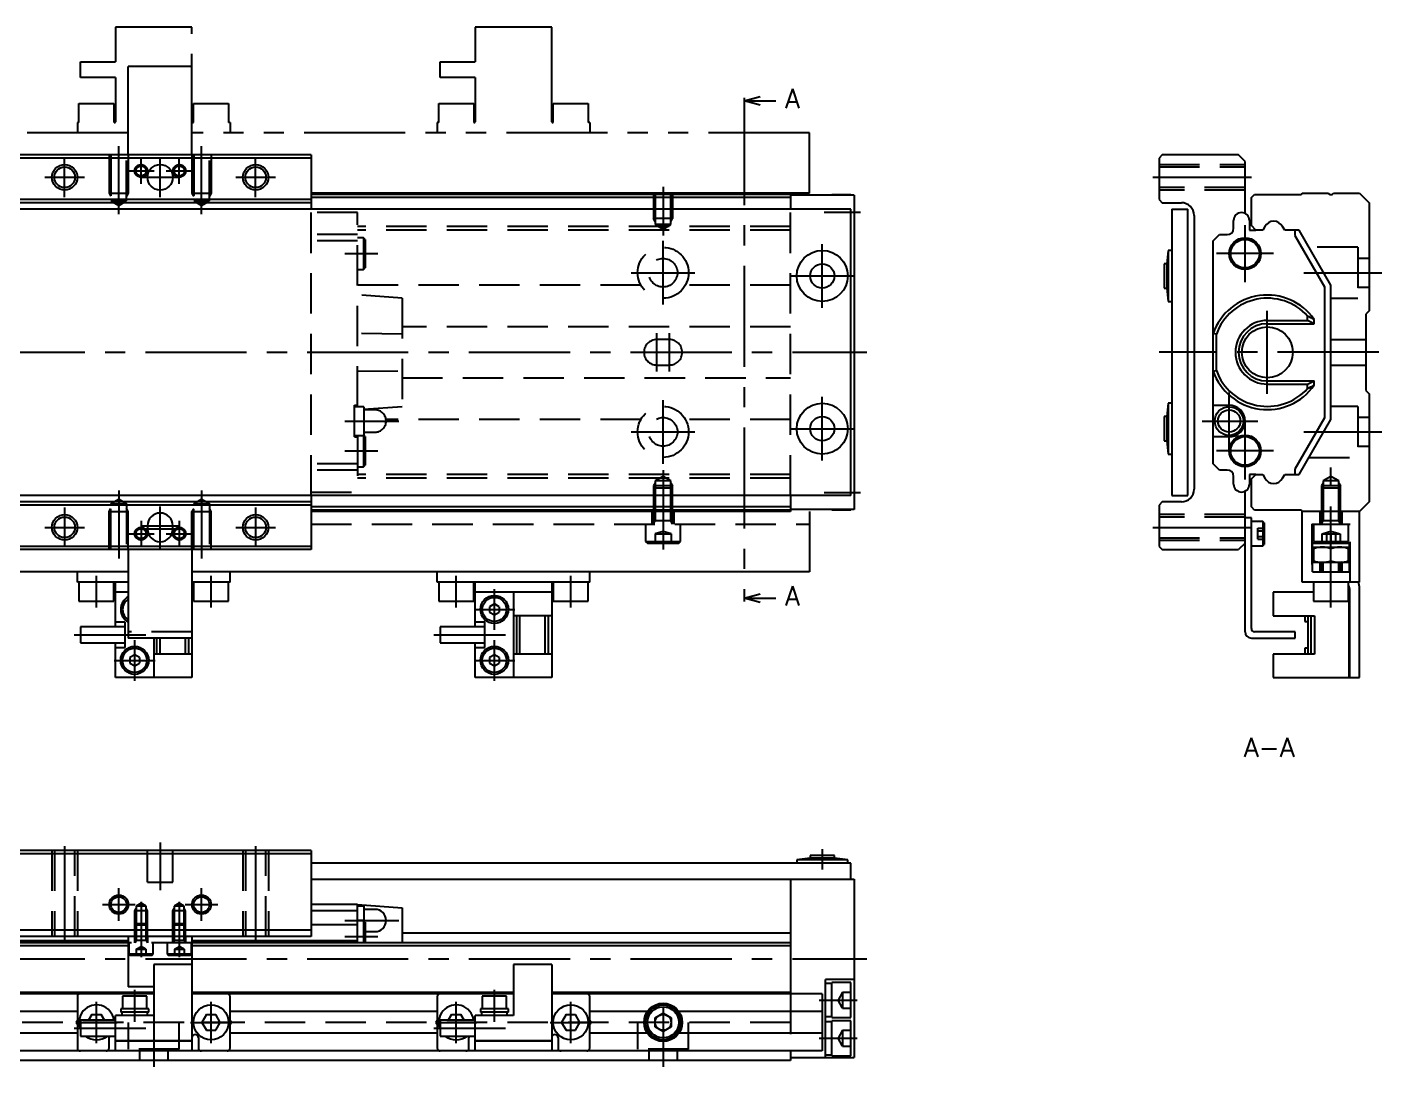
# Model space of a CAD drawing. Extents: x -2 to 421, y -8 to 177.
# Drawn here: x 208 to 420.8, y 13.5 to 176.9 of the extents above; entities that cross this region are included whole.
import ezdxf

# ---------------------------------------------------------------- set-up
doc = ezdxf.new("R2010")
doc.units = 0
doc.header["$LTSCALE"] = 0.5
for name, pattern in [('CENTER', [50.8, 31.75, -6.35, 6.35, -6.35]), ('DASHED', [19.05, 12.7, -6.35]), ('PHANTOM', [63.5, 31.75, -6.35, 6.35, -6.35, 6.35, -6.35])]:
    doc.linetypes.add(name, pattern=pattern)
for name, color, linetype in [('MSM_CENTER', 1, 'CENTER'), ('MSM_CONTINUOUS', 7, 'CONTINUOUS'), ('MSM_DASHED', 4, 'DASHED'), ('MSM_IMAGINARY', 6, 'PHANTOM'), ('MSM_NARROW', 5, 'CONTINUOUS'), ('MSM_PART_NUMBER', 7, 'CONTINUOUS')]:
    doc.layers.add(name, color=color, linetype=linetype)
doc.styles.get("Standard").update_dxf_attribs({"font": 'txt.shx', "height": 3, "bigfont": 'bigfont.shx'})

msp = doc.modelspace()

# ---------------------------------------------------------------- linework, layer by layer
at = {"layer": 'MSM_CENTER'}
for p, q in [((320.63, 164.77), (320.63, 87.64)), ((222.4, 147.46), (222.4, 158.16)), ((235.4, 147.46), (235.4, 158.16)), ((213.9, 150.17), (213.9, 156.37)), ((225.9, 152.22), (225.9, 156.32)), ((228.9, 150.17), (228.9, 156.37)), ((231.9, 152.22), (231.9, 156.32)), ((243.9, 150.17), (243.9, 156.37)), ((210.8, 153.27), (217, 153.27)), ((223.85, 154.27), (227.95, 154.27)), ((225.8, 153.27), (232, 153.27)), ((229.85, 154.27), (233.95, 154.27)), ((240.8, 153.27), (247, 153.27)), ((384.8, 153.27), (400.3, 153.27)), ((307.9, 151.77), (307.9, 144.14)), ((333.2, 147.77), (338.9, 147.77)), ((399.3, 136.77), (399.3, 145.77)), ((307.9, 133.27), (307.9, 143.27)), ((332.9, 132.77), (332.9, 142.77)), ((257.9, 141.27), (263.1, 141.27)), ((403.8, 141.27), (394.8, 141.27)), ((302.9, 138.27), (312.9, 138.27)), ((327.9, 137.77), (337.9, 137.77)), ((408.52, 138.27), (420.8, 138.27)), ((402.8, 119.27), (402.8, 132.27)), ((306.9, 122.77), (306.9, 128.77)), ((308.9, 122.77), (308.9, 128.77)), ((-2, 125.77), (339.9, 125.77)), ((420.3, 125.77), (385.8, 125.77)), ((396.8, 110.47), (396.8, 119.47)), ((307.9, 108.27), (307.9, 118.27)), ((332.9, 108.77), (332.9, 118.77)), ((257.9, 114.97), (266.4, 114.97)), ((392.55, 114.97), (401.3, 114.97)), ((302.9, 113.27), (312.9, 113.27)), ((327.9, 113.77), (337.9, 113.77)), ((399.3, 105.77), (399.3, 114.77)), ((408.52, 113.27), (420.8, 113.27)), ((257.9, 110.27), (263.1, 110.27)), ((403.8, 110.27), (394.8, 110.27)), ((307.9, 107.28), (307.9, 94.77)), ((412.8, 85.67), (412.8, 107.68)), ((222.4, 104.07), (222.4, 93.37)), ((235.4, 104.07), (235.4, 93.37)), ((333.2, 103.77), (338.9, 103.77)), ((213.9, 101.37), (213.9, 95.17)), ((228.9, 95.02), (228.9, 101.52)), ((243.9, 101.37), (243.9, 95.17)), ((210.8, 98.27), (217, 98.27)), ((225.9, 99.32), (225.9, 95.22)), ((225.9, 98.52), (231.9, 98.52)), ((225.9, 98.02), (231.9, 98.02)), ((231.9, 99.32), (231.9, 95.22)), ((240.8, 98.27), (247, 98.27)), ((384.8, 98.27), (400.3, 98.27)), ((223.85, 97.27), (227.95, 97.27)), ((229.85, 97.27), (233.95, 97.27)), ((218.9, 85.67), (218.9, 90.67)), ((236.9, 85.67), (236.9, 90.67)), ((275.4, 85.67), (275.4, 90.67)), ((293.4, 85.67), (293.4, 90.67)), ((281.4, 82.17), (281.4, 88.57)), ((278.2, 85.37), (284.6, 85.37)), ((215.4, 81.37), (226.65, 81.37)), ((271.9, 81.37), (283.15, 81.37)), ((224.9, 74.17), (224.9, 80.57)), ((281.4, 74.17), (281.4, 80.57)), ((221.7, 77.37), (228.1, 77.37)), ((278.2, 77.37), (284.6, 77.37)), ((213.9, 48.18), (213.9, 33.33)), ((228.9, 48.75), (228.9, 41.25)), ((243.9, 48.18), (243.9, 33.33)), ((332.9, 47.7), (332.9, 44.5)), ((222.4, 36.43), (222.4, 41.58)), ((235.4, 36.43), (235.4, 41.58)), ((219.83, 39), (224.98, 39)), ((225.9, 39.46), (225.9, 30.75)), ((231.9, 39.46), (231.9, 30.75)), ((232.83, 39), (237.98, 39)), ((257.9, 36.5), (266.4, 36.5)), ((257.9, 34), (263.1, 34)), ((-2, 30.5), (339.9, 30.5)), ((224.9, 20.6), (224.9, 25.6)), ((281.4, 20.6), (281.4, 25.6)), ((218.9, 17.25), (218.9, 23.75)), ((236.9, 17.25), (236.9, 23.75)), ((275.4, 17.25), (275.4, 23.75)), ((293.4, 17.25), (293.4, 23.75)), ((332.4, 24), (338.4, 24)), ((227.9, 23), (227.9, 13.5)), ((307.9, 23), (307.9, 13.5)), ((215.4, 19.6), (226.65, 19.6)), ((215.65, 20.5), (222.15, 20.5)), ((233.65, 20.5), (240.15, 20.5)), ((271.9, 19.6), (283.15, 19.6)), ((272.15, 20.5), (278.65, 20.5)), ((290.15, 20.5), (296.65, 20.5)), ((332.4, 18), (338.4, 18))]:
    msp.add_line(p, q, dxfattribs=at)
at = {"layer": 'MSM_CONTINUOUS'}
for p, q in [((320.63, 165.27), (323.13, 165.94)), ((320.63, 165.77), (320.63, 164.77)), ((323.13, 164.6), (320.63, 165.27)), ((320.63, 165.27), (325.63, 165.27)), ((252.6, 156.77), (205.2, 156.77)), ((252.6, 156.27), (205.2, 156.27)), ((252.6, 156.77), (252.6, 148.27)), ((386.3, 156.77), (385.8, 156.27)), ((385.8, 156.27), (385.8, 149.77)), ((398.3, 156.77), (386.3, 156.77)), ((399.3, 155.77), (398.3, 156.77)), ((399.3, 147.59), (399.3, 155.77)), ((252.6, 149.77), (205.2, 149.77)), ((252.6, 149.27), (205.2, 149.27)), ((327.9, 150.77), (252.6, 150.77)), ((327.9, 150.57), (252.6, 150.57)), ((327.9, 150.07), (252.6, 150.07)), ((327.9, 150.77), (327.9, 148.27)), ((337.9, 150.47), (327.9, 150.47)), ((334.4, 150.47), (334.4, 150.52)), ((337.4, 150.52), (334.4, 150.52)), ((337.4, 150.47), (337.4, 150.52)), ((337.9, 150.47), (337.9, 101.07)), ((385.8, 149.77), (386.3, 149.27)), ((386.3, 149.27), (389.3, 149.27)), ((400.3, 150.07), (400.8, 150.57)), ((400.3, 145.67), (400.3, 150.07)), ((400.8, 150.57), (408.1, 150.57)), ((408.1, 150.57), (408.3, 150.77)), ((408.3, 150.77), (412.4, 150.77)), ((413.2, 150.77), (417.3, 150.77)), ((417.3, 150.77), (418.8, 149.27)), ((418.8, 149.27), (418.8, 132.27)), ((337.4, 148.27), (118.4, 148.27)), ((337.4, 103.27), (337.4, 148.27)), ((387.8, 148.27), (387.8, 103.27)), ((387.8, 148.27), (390.3, 148.27)), ((390.3, 103.27), (390.3, 148.27)), ((391.3, 147.27), (391.3, 104.27)), ((397.5, 145.27), (397.5, 146.47)), ((400, 146.47), (400, 144.97)), ((400, 144.97), (401, 144.97)), ((401, 144.97), (400.3, 145.67)), ((402.08, 144.97), (401, 144.97)), ((402.4, 145.53), (402.08, 144.97)), ((405.53, 144.97), (405.2, 145.53)), ((407.8, 144.97), (405.53, 144.97)), ((407.14, 144.97), (407.14, 144.12)), ((412.8, 136.31), (407.8, 144.97)), ((394.3, 143.27), (395.3, 144.27)), ((394.3, 108.27), (394.3, 143.27)), ((395.3, 144.27), (396.5, 144.27)), ((407.14, 144.12), (411.8, 136.04)), ((387.25, 141.77), (387, 139.67)), ((387.8, 141.77), (387.25, 141.77)), ((387.25, 141.77), (387.25, 133.77)), ((387, 139.67), (386.6, 139.67)), ((386.6, 139.67), (386.6, 135.87)), ((387, 139.67), (387, 135.87)), ((412.8, 115.23), (412.8, 136.31)), ((386.6, 135.87), (387, 135.87)), ((387, 135.87), (387.25, 133.77)), ((411.8, 136.04), (411.8, 115.49)), ((387.25, 133.77), (387.8, 133.77)), ((418.8, 132.27), (418.3, 131.77)), ((402.8, 130.77), (409.12, 130.77)), ((402.8, 130.27), (410.18, 130.27)), ((409.12, 130.77), (409.12, 131.45)), ((410.18, 130.27), (409.12, 130.77)), ((410.18, 130.27), (410.18, 130.92)), ((418.3, 131.77), (418.3, 119.75)), ((394.8, 128.64), (394.3, 128.72)), ((394.8, 122.89), (394.8, 128.64)), ((394.3, 122.81), (394.8, 122.89)), ((402.8, 121.27), (410.18, 121.27)), ((402.8, 120.77), (409.12, 120.77)), ((409.12, 120.77), (410.18, 121.27)), ((409.12, 120.08), (409.12, 120.77)), ((410.18, 120.61), (410.18, 121.27)), ((418.3, 119.75), (418.8, 119.25)), ((418.8, 119.25), (418.8, 102.27)), ((387.25, 117.77), (387, 115.67)), ((387.8, 117.77), (387.25, 117.77)), ((387.25, 117.77), (387.25, 109.77)), ((394.3, 117.47), (396.8, 117.47)), ((387, 115.67), (386.6, 115.67)), ((386.6, 115.67), (386.6, 111.87)), ((387, 115.67), (387, 111.87)), ((411.8, 115.49), (407.14, 107.42)), ((407.8, 106.57), (412.8, 115.23)), ((386.6, 111.87), (387, 111.87)), ((387, 111.87), (387.25, 109.77)), ((396.8, 112.47), (394.3, 112.47)), ((387.25, 109.77), (387.8, 109.77)), ((395.3, 107.27), (394.3, 108.27)), ((396.5, 107.27), (395.3, 107.27)), ((400, 106.57), (400, 105.07)), ((401, 106.57), (400, 106.57)), ((400.3, 105.87), (401, 106.57)), ((401, 106.57), (402.08, 106.57)), ((402.08, 106.57), (402.4, 106.01)), ((405.2, 106.01), (405.53, 106.57)), ((405.53, 106.57), (407.8, 106.57)), ((407.14, 107.42), (407.14, 106.57)), ((397.5, 105.07), (397.5, 106.27)), ((400.3, 101.47), (400.3, 105.87)), ((337.4, 103.27), (118.4, 103.27)), ((252.6, 102.27), (205.2, 102.27)), ((252.6, 103.27), (252.6, 94.77)), ((327.9, 103.27), (327.9, 100.77)), ((386.3, 102.27), (385.8, 101.77)), ((389.3, 102.27), (386.3, 102.27)), ((387.8, 103.27), (390.3, 103.27)), ((399.3, 81.87), (399.3, 103.94)), ((418.8, 102.27), (417.3, 100.77)), ((252.6, 101.77), (205.2, 101.77)), ((327.9, 101.47), (252.6, 101.47)), ((327.9, 100.97), (252.6, 100.97)), ((327.9, 100.77), (252.6, 100.77)), ((337.9, 101.07), (327.9, 101.07)), ((330.9, 100.77), (330.9, 91.27)), ((334.4, 101.02), (334.4, 101.07)), ((334.4, 101.02), (337.4, 101.02)), ((337.4, 101.02), (337.4, 101.07)), ((385.8, 101.77), (385.8, 95.27)), ((400.8, 100.97), (400.3, 101.47)), ((408.1, 100.97), (400.8, 100.97)), ((408.3, 100.77), (408.1, 100.97)), ((417.3, 100.77), (408.3, 100.77)), ((408.3, 89.67), (408.3, 100.77)), ((417.3, 89.67), (417.3, 100.77)), ((226.9, 98.52), (226.9, 98.02)), ((230.9, 98.02), (230.9, 98.52)), ((400.3, 99.77), (399.3, 99.77)), ((400.3, 82.37), (400.3, 99.77)), ((402.1, 99.17), (400.3, 99.17)), ((402.1, 99.17), (402.1, 95.37)), ((402.3, 98.97), (402.1, 99.17)), ((402.3, 98.97), (402.3, 95.57)), ((399.3, 95.77), (398.3, 94.77)), ((409.9, 95.77), (415.7, 95.77)), ((409.9, 91.27), (409.9, 95.77)), ((415.7, 91.27), (415.7, 95.77)), ((252.6, 95.27), (205.2, 95.27)), ((252.6, 94.77), (205.2, 94.77)), ((223.9, 94.77), (223.9, 80.87)), ((233.9, 94.77), (233.9, 74.67)), ((385.8, 95.27), (386.3, 94.77)), ((386.3, 94.77), (398.3, 94.77)), ((400.3, 95.37), (402.1, 95.37)), ((402.1, 95.37), (402.3, 95.57)), ((410.05, 95.17), (415.55, 95.17)), ((410.05, 95.17), (410.05, 92.77)), ((412.8, 93.01), (412.8, 94.92)), ((415.55, 92.77), (415.55, 95.17)), ((415.7, 92.77), (409.9, 92.77)), ((411.1, 91.27), (411.1, 92.77)), ((411.3, 92.77), (411.3, 91.27)), ((414.49, 92.78), (414.18, 92.77)), ((414.3, 91.27), (414.3, 92.77)), ((414.5, 92.77), (414.5, 91.27)), ((223.9, 91.27), (122.9, 91.27)), ((215.9, 89.67), (215.9, 91.27)), ((223.9, 89.67), (215.9, 89.67)), ((216.15, 89.67), (216.15, 86.67)), ((221.65, 86.67), (221.65, 89.67)), ((221.9, 82.62), (221.9, 89.53)), ((330.9, 91.27), (233.9, 91.27)), ((239.9, 89.67), (233.9, 89.67)), ((234.15, 89.67), (234.15, 86.67)), ((239.65, 86.67), (239.65, 89.67)), ((239.9, 89.67), (239.9, 91.27)), ((272.4, 89.67), (272.4, 91.27)), ((296.4, 89.67), (272.4, 89.67)), ((272.65, 89.67), (272.65, 86.67)), ((278.15, 86.67), (278.15, 89.67)), ((278.4, 82.62), (278.4, 89.53)), ((290.4, 89.53), (290.4, 74.67)), ((290.65, 89.67), (290.65, 86.67)), ((296.15, 86.67), (296.15, 89.67)), ((296.4, 89.67), (296.4, 91.27)), ((417.3, 89.67), (408.3, 89.67)), ((409.9, 91.27), (415.7, 91.27)), ((410.05, 89.67), (410.05, 86.67)), ((415.55, 86.67), (415.55, 89.67)), ((223.9, 88.07), (221.9, 88.07)), ((290.4, 88.07), (278.4, 88.07)), ((284.4, 88.07), (284.4, 74.67)), ((320.63, 87.14), (323.13, 87.81)), ((320.63, 87.64), (320.63, 86.64)), ((410.05, 88.07), (403.7, 88.07)), ((403.7, 88.07), (403.7, 84.37)), ((415.65, 88.07), (415.55, 88.07)), ((415.65, 74.67), (415.65, 88.07)), ((415.65, 88.02), (415.7, 88.02)), ((415.7, 88.67), (415.7, 74.67)), ((417.3, 74.67), (417.3, 88.67)), ((216.15, 86.67), (221.65, 86.67)), ((234.15, 86.67), (239.65, 86.67)), ((272.65, 86.67), (278.15, 86.67)), ((281.4, 86.23), (280.65, 85.8)), ((280.65, 85.8), (280.65, 84.93)), ((282.15, 85.8), (281.4, 86.23)), ((282.15, 85.8), (282.15, 84.93)), ((290.65, 86.67), (296.15, 86.67)), ((323.13, 86.47), (320.63, 87.14)), ((320.63, 87.14), (325.63, 87.14)), ((410.05, 86.67), (415.55, 86.67)), ((223.4, 83.37), (221.9, 83.37)), ((223.4, 79.37), (223.4, 83.37)), ((279.9, 83.37), (278.4, 83.37)), ((279.9, 79.37), (279.9, 83.37)), ((280.65, 84.93), (281.4, 84.5)), ((281.4, 84.5), (282.15, 84.93)), ((290.4, 84.37), (284.4, 84.37)), ((284.9, 78.37), (284.9, 84.37)), ((285.4, 78.37), (285.4, 84.37)), ((289.4, 78.37), (289.4, 84.37)), ((289.9, 78.37), (289.9, 84.37)), ((403.7, 84.37), (410.2, 84.37)), ((408.7, 84.37), (408.7, 83.47)), ((408.7, 83.47), (409.2, 83.47)), ((409.2, 78.37), (409.2, 84.37)), ((409.7, 78.37), (409.7, 84.37)), ((410.2, 84.37), (410.2, 78.37)), ((216.4, 82.62), (216.4, 80.12)), ((223.4, 82.62), (216.4, 82.62)), ((233.9, 80.87), (223.9, 80.87)), ((227.9, 80.87), (227.9, 74.67)), ((228.4, 78.37), (228.4, 80.87)), ((228.9, 78.37), (228.9, 80.87)), ((232.9, 78.37), (232.9, 80.87)), ((233.4, 78.37), (233.4, 80.87)), ((272.9, 82.62), (272.9, 80.12)), ((279.9, 82.62), (272.9, 82.62)), ((400.3, 80.87), (407.2, 80.87)), ((407.2, 81.87), (400.8, 81.87)), ((407.2, 80.87), (407.2, 81.87)), ((216.4, 80.12), (223.4, 80.12)), ((221.9, 74.67), (221.9, 80.12)), ((221.9, 79.37), (223.4, 79.37)), ((272.9, 80.12), (279.9, 80.12)), ((278.4, 74.67), (278.4, 80.12)), ((278.4, 79.37), (279.9, 79.37)), ((408.7, 79.27), (408.7, 78.37)), ((409.2, 79.27), (408.7, 79.27)), ((224.9, 78.23), (224.15, 77.8)), ((224.15, 77.8), (224.15, 76.93)), ((224.15, 76.93), (224.9, 76.5)), ((225.65, 77.8), (224.9, 78.23)), ((224.9, 76.5), (225.65, 76.93)), ((225.65, 77.8), (225.65, 76.93)), ((233.9, 78.37), (227.9, 78.37)), ((281.4, 78.23), (280.65, 77.8)), ((280.65, 77.8), (280.65, 76.93)), ((280.65, 76.93), (281.4, 76.5)), ((282.15, 77.8), (281.4, 78.23)), ((281.4, 76.5), (282.15, 76.93)), ((282.15, 77.8), (282.15, 76.93)), ((290.4, 78.37), (284.4, 78.37)), ((410.2, 78.37), (403.7, 78.37)), ((403.7, 78.37), (403.7, 74.67)), ((233.9, 74.67), (221.9, 74.67)), ((290.4, 74.67), (278.4, 74.67)), ((403.7, 74.67), (415.65, 74.67)), ((415.65, 74.72), (415.7, 74.72)), ((415.7, 74.67), (417.3, 74.67)), ((252.6, 47.5), (205.2, 47.5)), ((252.6, 47), (205.2, 47)), ((252.6, 47.5), (252.6, 34)), ((337.4, 45.5), (252.6, 45.5)), ((331, 46.3), (328.9, 46.05)), ((328.9, 46.05), (328.9, 45.5)), ((336.9, 46.05), (328.9, 46.05)), ((331, 46.7), (331, 46.3)), ((334.8, 46.7), (331, 46.7)), ((334.8, 46.3), (331, 46.3)), ((334.8, 46.3), (334.8, 46.7)), ((336.9, 46.05), (334.8, 46.3)), ((336.9, 45.5), (336.9, 46.05)), ((337.4, 43), (337.4, 45.5)), ((252.6, 43), (337.9, 43)), ((327.9, 43), (327.9, 25)), ((337.9, 43), (337.9, 15)), ((259.9, 39), (252.6, 39)), ((259.9, 39), (266.9, 38.5)), ((259.9, 33), (259.9, 39)), ((260.9, 38.75), (259.9, 38.75)), ((260.9, 38.75), (260.9, 36.45)), ((266.9, 38.5), (266.9, 33)), ((259.9, 38), (252.6, 38)), ((260.85, 36.5), (259.9, 36.5)), ((261.1, 36.25), (260.85, 36.5)), ((260.85, 36.5), (260.85, 33)), ((262.65, 38.25), (260.9, 38.25)), ((261.1, 36.25), (261.1, 33)), ((252.6, 35), (205.2, 35)), ((259.9, 35.8), (252.6, 35.8)), ((261.1, 34.75), (262.65, 34.75)), ((327.9, 34.5), (266.9, 34.5)), ((223.9, 33), (127.9, 33)), ((223.9, 32.5), (127.9, 32.5)), ((223.9, 33.3), (197.9, 33.3)), ((252.6, 34), (205.2, 34)), ((223.9, 34), (223.9, 26.1)), ((233.9, 34), (233.9, 16)), ((259.9, 33.3), (233.9, 33.3)), ((327.9, 33), (233.9, 33)), ((327.9, 32.5), (233.9, 32.5)), ((227.9, 29.6), (227.9, 21.6)), ((233.9, 29.6), (227.9, 29.6)), ((284.4, 29.6), (284.4, 21.6)), ((290.4, 29.6), (284.4, 29.6)), ((290.4, 29.6), (290.4, 16)), ((227.9, 26.1), (223.9, 26.1)), ((333.4, 15), (333.4, 27.25)), ((337.9, 27.25), (333.4, 27.25)), ((334.4, 26.6), (333.4, 26.6)), ((334.4, 21.25), (334.4, 26.75)), ((337.4, 26.75), (334.4, 26.75)), ((337.4, 21.25), (337.4, 26.75)), ((227.9, 25.2), (177.4, 25.2)), ((227.9, 25), (177.4, 25)), ((215.9, 24.5), (215.9, 16.5)), ((223, 24.6), (223, 22.6)), ((226.8, 24.6), (223, 24.6)), ((226.8, 22.6), (226.8, 24.6)), ((284.4, 25.2), (233.9, 25.2)), ((284.4, 25), (233.9, 25)), ((239.9, 16.5), (239.9, 24.5)), ((272.4, 24.5), (272.4, 16.5)), ((279.5, 24.6), (279.5, 22.6)), ((283.3, 24.6), (279.5, 24.6)), ((283.3, 22.6), (283.3, 24.6)), ((327.9, 25.2), (290.4, 25.2)), ((332.9, 25), (290.4, 25)), ((296.4, 16.5), (296.4, 24.5)), ((332.9, 25), (332.9, 16)), ((215.9, 22.2), (183.4, 22.2)), ((218.18, 21.75), (217.66, 20.85)), ((218.18, 21.75), (219.62, 21.75)), ((220.14, 20.85), (219.62, 21.75)), ((227.9, 21.6), (221.9, 21.6)), ((221.9, 16), (221.9, 21.6)), ((222.7, 22.6), (222.7, 22.1)), ((227.1, 22.6), (222.7, 22.6)), ((227.1, 22.1), (222.7, 22.1)), ((222.9, 22.1), (222.9, 21.6)), ((226.9, 21.6), (226.9, 22.1)), ((227.1, 22.1), (227.1, 22.6)), ((236.18, 21.75), (235.46, 20.5)), ((236.18, 21.75), (237.62, 21.75)), ((238.34, 20.5), (237.62, 21.75)), ((272.4, 22.2), (239.9, 22.2)), ((274.68, 21.75), (274.16, 20.85)), ((274.68, 21.75), (276.12, 21.75)), ((276.64, 20.85), (276.12, 21.75)), ((284.4, 21.6), (278.4, 21.6)), ((278.4, 16), (278.4, 21.6)), ((279.2, 22.6), (279.2, 22.1)), ((283.6, 22.6), (279.2, 22.6)), ((283.6, 22.1), (279.2, 22.1)), ((279.4, 22.1), (279.4, 21.6)), ((283.4, 21.6), (283.4, 22.1)), ((283.6, 22.1), (283.6, 22.6)), ((292.68, 21.75), (291.96, 20.5)), ((292.68, 21.75), (294.12, 21.75)), ((294.84, 20.5), (294.12, 21.75)), ((305.43, 22.2), (296.4, 22.2)), ((306.65, 21.22), (307.9, 21.94)), ((307.9, 21.94), (309.15, 21.22)), ((332.9, 22.2), (310.37, 22.2)), ((333.4, 21.4), (334.4, 21.4)), ((215.9, 20.8), (215.72, 20.5)), ((215.72, 20.5), (215.9, 20.2)), ((221.9, 20.85), (216.4, 20.85)), ((216.4, 20.85), (216.4, 18.35)), ((235.46, 20.5), (236.18, 19.25)), ((236.18, 19.25), (237.62, 19.25)), ((237.62, 19.25), (238.34, 20.5)), ((240.08, 20.5), (239.9, 20.8)), ((239.9, 20.2), (240.08, 20.5)), ((272.4, 20.8), (272.22, 20.5)), ((272.22, 20.5), (272.4, 20.2)), ((278.4, 20.85), (272.9, 20.85)), ((272.9, 20.85), (272.9, 18.35)), ((291.96, 20.5), (292.68, 19.25)), ((292.68, 19.25), (294.12, 19.25)), ((294.12, 19.25), (294.84, 20.5)), ((296.58, 20.5), (296.4, 20.8)), ((296.4, 20.2), (296.58, 20.5)), ((306.65, 19.78), (306.65, 21.22)), ((307.9, 19.06), (306.65, 19.78)), ((309.15, 19.78), (307.9, 19.06)), ((309.15, 21.22), (309.15, 19.78)), ((334.4, 20.6), (333.4, 20.6)), ((334.4, 21.25), (337.4, 21.25)), ((334.4, 15.25), (334.4, 20.75)), ((337.4, 20.75), (334.4, 20.75)), ((337.4, 15.25), (337.4, 20.75)), ((215.9, 18.8), (183.4, 18.8)), ((216.4, 18.35), (221.9, 18.35)), ((220.9, 16.5), (220.9, 18.1)), ((221.9, 17.65), (233.9, 17.65)), ((221.9, 17.6), (233.9, 17.6)), ((221.95, 17.65), (221.95, 17.6)), ((233.85, 17.65), (233.85, 17.6)), ((234.9, 18.1), (234.9, 16.5)), ((272.4, 18.8), (239.9, 18.8)), ((272.9, 18.35), (278.4, 18.35)), ((277.4, 16.5), (277.4, 18.1)), ((278.4, 17.65), (290.4, 17.65)), ((278.4, 17.6), (290.4, 17.6)), ((278.45, 17.65), (278.45, 17.6)), ((290.35, 17.65), (290.35, 17.6)), ((291.4, 18.1), (291.4, 16.5)), ((305.43, 18.8), (296.4, 18.8)), ((332.9, 18.8), (310.37, 18.8)), ((332.9, 16), (122.9, 16)), ((327.9, 16), (327.9, 14.5)), ((327.9, 15), (337.9, 15)), ((333.4, 15.4), (334.4, 15.4)), ((334.4, 15.25), (337.4, 15.25)), ((327.9, 14.5), (127.9, 14.5))]:
    msp.add_line(p, q, dxfattribs=at)
for centre, radius in [((213.9, 153.27), 1.62), ((228.9, 153.27), 2), ((243.9, 153.27), 1.62), ((399.3, 141.27), 2.5), ((399.3, 141.27), 2.25), ((332.9, 137.77), 4), ((332.9, 137.77), 1.9), ((402.8, 125.77), 4), ((332.9, 113.77), 4), ((396.8, 114.97), 2.25), ((332.9, 113.77), 1.9), ((396.8, 114.97), 1.75), ((399.3, 110.27), 2.5), ((399.3, 110.27), 2.25), ((213.9, 98.27), 1.62), ((243.9, 98.27), 1.62), ((281.4, 85.37), 2.2), ((281.4, 85.37), 1.9), ((224.9, 77.37), 2.2), ((224.9, 77.37), 1.9), ((281.4, 77.37), 2.2), ((281.4, 77.37), 1.9), ((222.4, 39), 1.23), ((235.4, 39), 1.23), ((307.9, 20.5), 3), ((236.9, 20.5), 2.75), ((293.4, 20.5), 2.75), ((307.9, 20.5), 2.75), ((307.9, 20.5), 2.45), ((307.9, 20.5), 1.25)]:
    msp.add_circle(centre, radius, dxfattribs=at)
for centre, radius, start, end in [((389.3, 147.27), 2, 0, 90), ((412.8, 151.07), 0.5, 216.8761, 323.1239), ((398.75, 146.47), 1.25, 0, 180), ((396.5, 145.27), 1, 270, 0), ((403.92, 144.65), 1.75, 93.7679, 149.9999), ((403.69, 144.65), 1.75, 30.0001, 86.2321), ((402.8, 125.77), 9, 34.9152, 160.8119), ((402.8, 125.77), 8.5, 41.9786, 160.2501), ((402.8, 125.77), 5, 90, 270), ((402.8, 125.77), 4.5, 90, 270), ((404.65, 121.24), 11.15, 60.2349, 66.3409), ((402.8, 125.77), 9, 199.1881, 325.0848), ((402.8, 125.77), 8.5, 199.7499, 318.0214), ((404.73, 130.12), 10.96, 293.6059, 299.8183), ((396.8, 114.97), 2.5, 270, 90), ((396.5, 106.27), 1, 0, 90), ((398.75, 105.07), 1.25, 180, 0), ((403.92, 106.88), 1.75, 210.0001, 266.2321), ((403.69, 106.88), 1.75, 273.7679, 329.9999), ((389.3, 104.27), 2, 270, 0), ((228.9, 98.52), 2, 0, 180), ((228.9, 98.02), 2, 180, 0), ((411.43, 91.19), 3.97, 69.7438, 110.2562), ((414.18, 91.19), 3.97, 69.7438, 110.2562), ((411.43, 96.74), 3.97, 249.7438, 290.2562), ((414.18, 96.74), 3.97, 249.7438, 290.2562), ((221.64, 89.35), 0.311, 34.723, 88.9034), ((234.16, 89.35), 0.318, 91.7128, 144.6608), ((278.14, 89.35), 0.311, 34.723, 88.9034), ((290.66, 89.35), 0.318, 91.7128, 144.6608), ((414.7, 88.67), 2.6, 0, 22.6199), ((224.9, 85.37), 2.2, 117.0357, 242.9643), ((414.7, 88.67), 1, 0, 31.7883), ((224.9, 85.37), 1.9, 121.7569, 238.2431), ((400.3, 81.87), 1, 180, 270), ((400.8, 82.37), 0.5, 180, 270), ((262.65, 36.5), 1.75, 270, 90), ((216.4, 24.5), 0.5, 90, 180), ((239.4, 24.5), 0.5, 0, 90), ((272.9, 24.5), 0.5, 90, 180), ((295.9, 24.5), 0.5, 0, 90), ((218.9, 20.5), 2.75, 7.312, 204.62), ((275.4, 20.5), 2.75, 7.312, 204.62), ((218.9, 20.5), 2.75, 231.4273, 308.5727), ((221.4, 18.1), 0.5, 150, 180), ((221.4, 18.1), 0.5, 0, 30), ((234.4, 18.1), 0.5, 0, 180), ((275.4, 20.5), 2.75, 231.4273, 308.5727), ((277.9, 18.1), 0.5, 150, 180), ((277.9, 18.1), 0.5, 0, 30), ((290.9, 18.1), 0.5, 0, 180), ((216.4, 16.5), 0.5, 180, 270), ((220.4, 16.5), 0.5, 270, 0), ((235.4, 16.5), 0.5, 180, 270), ((239.4, 16.5), 0.5, 270, 0), ((272.9, 16.5), 0.5, 180, 270), ((276.9, 16.5), 0.5, 270, 0), ((291.9, 16.5), 0.5, 180, 270), ((295.9, 16.5), 0.5, 270, 0)]:
    msp.add_arc(centre, radius, start, end, dxfattribs=at)
at = {"layer": 'MSM_DASHED'}
for p, q in [((220.9, 156.77), (220.9, 150.77)), ((221.17, 156.77), (221.17, 149.57)), ((223.63, 149.57), (223.63, 156.77)), ((223.9, 156.77), (223.9, 150.77)), ((233.9, 156.77), (233.9, 150.77)), ((234.17, 156.77), (234.17, 149.57)), ((236.63, 149.57), (236.63, 156.77)), ((236.9, 156.77), (236.9, 150.77)), ((385.8, 155.27), (399.3, 155.27)), ((385.8, 154.89), (399.3, 154.89)), ((399.3, 151.64), (385.8, 151.64)), ((399.3, 151.27), (385.8, 151.27)), ((220.9, 150.77), (223.9, 150.77)), ((220.9, 150.77), (221.17, 150.3)), ((221.17, 149.57), (222.4, 148.86)), ((221.17, 149.57), (223.63, 149.57)), ((222.4, 148.86), (223.63, 149.57)), ((223.9, 150.77), (223.63, 150.3)), ((233.9, 150.77), (236.9, 150.77)), ((233.9, 150.77), (234.17, 150.3)), ((234.17, 149.57), (235.4, 148.86)), ((234.17, 149.57), (236.63, 149.57)), ((235.4, 148.86), (236.63, 149.57)), ((236.9, 150.77), (236.63, 150.3)), ((306.4, 150.77), (306.4, 146.77)), ((306.6, 150.57), (306.6, 150.57)), ((306.67, 150.77), (306.67, 145.85)), ((309.13, 145.85), (309.13, 150.77)), ((309.2, 150.57), (309.21, 150.58)), ((309.4, 150.77), (309.4, 146.77)), ((252.6, 103.27), (252.6, 148.27)), ((259.9, 147.72), (252.6, 147.72)), ((259.9, 117.22), (259.9, 147.72)), ((327.9, 103.27), (327.9, 148.27)), ((327.9, 145.53), (259.9, 145.53)), ((327.9, 144.97), (259.9, 144.97)), ((309.4, 146.77), (306.4, 146.77)), ((306.67, 146.3), (306.4, 146.77)), ((309.13, 145.85), (306.67, 145.85)), ((306.67, 145.85), (307.9, 145.14)), ((307.9, 145.14), (309.13, 145.85)), ((309.13, 146.3), (309.4, 146.77)), ((259.9, 144.27), (252.6, 144.27)), ((259.9, 143.27), (252.6, 143.27)), ((260.85, 143.77), (259.9, 143.77)), ((260.85, 143.77), (260.85, 138.77)), ((261.1, 143.52), (260.85, 143.77)), ((261.1, 143.52), (261.1, 139.02)), ((417, 142.27), (409.36, 142.27)), ((417, 142.27), (417, 134.27)), ((418.8, 140.52), (417, 140.52)), ((259.9, 138.77), (260.85, 138.77)), ((260.85, 138.77), (261.1, 139.02)), ((304.41, 136.31), (259.9, 136.31)), ((327.9, 136.31), (311.39, 136.31)), ((266.9, 134.27), (259.9, 134.77)), ((266.9, 134.27), (266.9, 117.27)), ((412.8, 134.27), (417, 134.27)), ((417, 136.02), (418.8, 136.02)), ((266.9, 128.64), (259.9, 128.72)), ((327.9, 129.77), (266.9, 129.77)), ((308.9, 127.77), (306.9, 127.77)), ((412.8, 127.77), (418.3, 127.77)), ((306.9, 123.77), (308.9, 123.77)), ((412.8, 123.77), (418.3, 123.77)), ((259.9, 122.81), (266.9, 122.89)), ((266.9, 121.77), (327.9, 121.77)), ((259.4, 117.47), (259.9, 117.47)), ((259.4, 112.47), (259.4, 117.47)), ((260.9, 117.22), (259.4, 117.22)), ((260.9, 116.84), (266.9, 117.27)), ((260.9, 117.22), (260.9, 112.72)), ((417, 117.27), (412.8, 117.27)), ((417, 117.27), (417, 109.27)), ((262.65, 116.72), (260.9, 116.72)), ((304.41, 115.23), (264.38, 115.23)), ((327.9, 115.23), (311.39, 115.23)), ((418.8, 115.52), (417, 115.52)), ((260.9, 113.22), (262.65, 113.22)), ((259.4, 112.72), (260.9, 112.72)), ((259.4, 112.47), (259.9, 112.47)), ((259.9, 112.72), (259.9, 103.82)), ((260.85, 112.72), (260.85, 107.77)), ((261.1, 112.52), (260.9, 112.72)), ((261.1, 112.52), (261.1, 108.02)), ((417, 111.02), (418.8, 111.02)), ((409.36, 109.27), (417, 109.27)), ((259.9, 108.27), (252.6, 108.27)), ((259.9, 107.27), (252.6, 107.27)), ((259.9, 107.77), (260.85, 107.77)), ((327.9, 106.57), (259.9, 106.57)), ((260.85, 107.77), (261.1, 108.02)), ((327.9, 106.01), (259.9, 106.01)), ((306.67, 105.23), (306.4, 104.77)), ((306.4, 104.77), (306.4, 98.77)), ((309.4, 104.77), (306.4, 104.77)), ((306.67, 104.77), (306.4, 104.5)), ((306.4, 104.5), (309.4, 104.5)), ((307.9, 106.28), (306.67, 105.57)), ((306.67, 105.57), (306.67, 99.27)), ((309.13, 105.57), (306.67, 105.57)), ((309.13, 105.57), (307.9, 106.28)), ((309.13, 99.27), (309.13, 105.57)), ((309.13, 105.23), (309.4, 104.77)), ((309.4, 104.5), (309.13, 104.77)), ((309.4, 98.77), (309.4, 104.77)), ((411.57, 105.23), (411.3, 104.77)), ((411.3, 104.77), (411.3, 98.77)), ((414.3, 104.77), (411.3, 104.77)), ((411.57, 104.77), (411.3, 104.5)), ((411.3, 104.5), (414.3, 104.5)), ((412.8, 106.28), (411.57, 105.57)), ((411.57, 105.57), (411.57, 99.27)), ((414.03, 105.57), (411.57, 105.57)), ((414.03, 105.57), (412.8, 106.28)), ((414.03, 99.27), (414.03, 105.57)), ((414.03, 105.23), (414.3, 104.77)), ((414.3, 104.5), (414.03, 104.77)), ((414.3, 98.77), (414.3, 104.77)), ((221.17, 101.97), (222.4, 102.68)), ((222.4, 102.68), (223.63, 101.97)), ((234.17, 101.97), (235.4, 102.68)), ((235.4, 102.68), (236.63, 101.97)), ((252.6, 103.82), (259.9, 103.82)), ((220.9, 100.77), (221.17, 101.23)), ((220.9, 94.77), (220.9, 100.77)), ((220.9, 100.77), (223.9, 100.77)), ((221.17, 101.97), (223.63, 101.97)), ((221.17, 94.77), (221.17, 101.97)), ((223.63, 101.97), (223.63, 94.77)), ((223.9, 100.77), (223.63, 101.23)), ((223.9, 94.77), (223.9, 100.77)), ((233.9, 100.77), (234.17, 101.23)), ((233.9, 94.77), (233.9, 100.77)), ((233.9, 100.77), (236.9, 100.77)), ((234.17, 101.97), (236.63, 101.97)), ((234.17, 94.77), (234.17, 101.97)), ((236.63, 101.97), (236.63, 94.77)), ((236.9, 100.77), (236.63, 101.23)), ((236.9, 94.77), (236.9, 100.77)), ((306.15, 100.77), (306.15, 98.77)), ((309.65, 98.77), (309.65, 100.77)), ((399.3, 100.27), (385.8, 100.27)), ((411.05, 100.77), (411.05, 98.77)), ((414.55, 98.77), (414.55, 100.77)), ((252.6, 98.77), (330.9, 98.77)), ((305.15, 98.77), (305.15, 96.07)), ((309.4, 99.27), (306.4, 99.27)), ((306.4, 98.77), (306.67, 99.27)), ((309.4, 98.77), (309.13, 99.27)), ((310.65, 96.07), (310.65, 98.77)), ((399.3, 99.89), (385.8, 99.89)), ((401.3, 98.13), (402.3, 98.13)), ((401.3, 96.4), (401.3, 98.13)), ((409.8, 98.77), (409.8, 89.67)), ((409.8, 98.77), (415.8, 98.77)), ((410.05, 98.77), (410.05, 96.07)), ((414.3, 99.27), (411.3, 99.27)), ((411.3, 98.77), (411.57, 99.27)), ((414.3, 98.77), (414.03, 99.27)), ((415.55, 96.07), (415.55, 98.77)), ((415.8, 89.67), (415.8, 98.77)), ((305.15, 96.07), (305.45, 95.77)), ((305.15, 96.07), (310.65, 96.07)), ((305.45, 95.77), (310.35, 95.77)), ((307.9, 97.6), (306.65, 97.27)), ((306.65, 97.27), (306.65, 95.77)), ((306.65, 97.27), (309.15, 97.27)), ((309.15, 97.27), (307.9, 97.6)), ((307.9, 97.27), (307.9, 95.77)), ((309.15, 97.27), (309.15, 95.77)), ((310.35, 95.77), (310.65, 96.07)), ((385.8, 96.64), (399.3, 96.64)), ((385.8, 96.27), (399.3, 96.27)), ((401.3, 97.7), (402.3, 97.7)), ((401.3, 96.83), (402.3, 96.83)), ((401.3, 96.4), (402.3, 96.4)), ((410.05, 96.07), (410.35, 95.77)), ((410.05, 96.07), (415.55, 96.07)), ((411.36, 97.27), (411.36, 95.77)), ((411.36, 97.27), (414.25, 97.27)), ((412.8, 97.6), (411.55, 97.27)), ((412.08, 97.27), (412.08, 95.77)), ((414.05, 97.27), (412.8, 97.6)), ((412.8, 97.27), (412.8, 95.77)), ((413.52, 97.27), (413.52, 95.77)), ((414.25, 97.27), (414.25, 95.77)), ((415.25, 95.77), (415.55, 96.07)), ((233.9, 81.87), (223.9, 81.87)), ((211.9, 47.5), (211.9, 34)), ((212.28, 47.5), (212.28, 34)), ((215.52, 34), (215.52, 47.5)), ((215.9, 47.5), (215.9, 34)), ((226.9, 42.5), (226.9, 47.5)), ((230.9, 42.5), (230.9, 47.5)), ((241.9, 47.5), (241.9, 34)), ((242.28, 47.5), (242.28, 34)), ((245.52, 34), (245.52, 47.5)), ((245.9, 47.5), (245.9, 34)), ((226.9, 42.5), (230.9, 42.5)), ((224.9, 38), (225.12, 38.37)), ((225.9, 39.2), (225.12, 38.75)), ((225.12, 38.75), (225.12, 33.37)), ((226.68, 38.75), (225.12, 38.75)), ((226.68, 38.75), (225.9, 39.2)), ((226.68, 33.37), (226.68, 38.75)), ((226.9, 38), (226.68, 38.37)), ((230.9, 38), (231.12, 38.37)), ((231.9, 39.2), (231.12, 38.75)), ((231.12, 38.75), (231.12, 33.37)), ((232.68, 38.75), (231.12, 38.75)), ((232.68, 38.75), (231.9, 39.2)), ((232.68, 33.37), (232.68, 38.75)), ((232.9, 38), (232.68, 38.37)), ((224.9, 33), (224.9, 38)), ((226.9, 38), (224.9, 38)), ((226.9, 33), (226.9, 38)), ((230.9, 33), (230.9, 38)), ((232.9, 38), (230.9, 38)), ((232.9, 33), (232.9, 38)), ((225.12, 36), (224.9, 35.78)), ((226.9, 35.78), (224.9, 35.78)), ((226.68, 36), (225.12, 36)), ((226.9, 35.78), (226.68, 36)), ((231.12, 36), (230.9, 35.78)), ((232.9, 35.78), (230.9, 35.78)), ((232.68, 36), (231.12, 36)), ((232.9, 35.78), (232.68, 36)), ((233.9, 33), (223.9, 33)), ((224, 33), (224, 31.2)), ((224.85, 34), (224.85, 33)), ((225.12, 33.37), (224.9, 33)), ((226.9, 33.37), (224.9, 33.37)), ((225.15, 32), (225.9, 32.43)), ((225.15, 32), (225.15, 31)), ((225.15, 32), (226.65, 32)), ((226.65, 32), (225.9, 32.43)), ((225.9, 32), (225.9, 31)), ((226.65, 32), (226.65, 31)), ((226.68, 33.37), (226.9, 33)), ((226.95, 33), (226.95, 34)), ((227.8, 31.2), (227.8, 33)), ((230, 33), (230, 31.2)), ((230.85, 34), (230.85, 33)), ((231.12, 33.37), (230.9, 33)), ((232.9, 33.37), (230.9, 33.37)), ((231.15, 32), (231.9, 32.43)), ((231.15, 32), (231.15, 31)), ((231.15, 32), (232.65, 32)), ((232.65, 32), (231.9, 32.43)), ((231.9, 32), (231.9, 31)), ((232.65, 32), (232.65, 31)), ((232.68, 33.37), (232.9, 33)), ((232.95, 33), (232.95, 34)), ((233.8, 31.2), (233.8, 33)), ((224, 31.2), (224.2, 31)), ((227.8, 31.2), (224, 31.2)), ((227.6, 31), (224.2, 31)), ((227.6, 31), (227.8, 31.2)), ((230, 31.2), (230.2, 31)), ((233.8, 31.2), (230, 31.2)), ((233.6, 31), (230.2, 31)), ((233.6, 31), (233.8, 31.2)), ((327.9, 25), (327.9, 16)), ((336.1, 25.25), (335.38, 24)), ((336.1, 22.75), (335.38, 24)), ((336.1, 25.25), (337.4, 25.25)), ((336.1, 25.25), (336.1, 22.75)), ((336.1, 24), (337.4, 24)), ((336.1, 22.75), (337.4, 22.75)), ((327.9, 20.5), (127.9, 20.5)), ((223.9, 20.5), (223.9, 16.3)), ((231.9, 16.3), (231.9, 20.5)), ((303.9, 20.5), (303.9, 16.3)), ((311.9, 16.3), (311.9, 20.5)), ((336.1, 19.25), (335.38, 18)), ((336.1, 19.25), (337.4, 19.25)), ((336.1, 19.25), (336.1, 16.75)), ((336.1, 16.75), (335.38, 18)), ((336.1, 18), (337.4, 18)), ((231.9, 16.3), (223.9, 16.3)), ((225.65, 16.3), (225.65, 14.5)), ((230.15, 14.5), (230.15, 16.3)), ((311.9, 16.3), (303.9, 16.3)), ((305.65, 16.3), (305.65, 14.5)), ((310.15, 14.5), (310.15, 16.3)), ((336.1, 16.75), (337.4, 16.75))]:
    msp.add_line(p, q, dxfattribs=at)
for centre, radius in [((225.9, 154.27), 1), ((225.9, 154.27), 0.784), ((231.9, 154.27), 1), ((231.9, 154.27), 0.784), ((307.9, 138.27), 4), ((307.9, 138.27), 2.25), ((307.9, 113.27), 4), ((307.9, 113.27), 2.25), ((225.9, 97.27), 1), ((225.9, 97.27), 0.784), ((231.9, 97.27), 1), ((231.9, 97.27), 0.784)]:
    msp.add_circle(centre, radius, dxfattribs=at)
for centre, radius, start, end in [((306.9, 125.77), 2, 90, 270), ((308.9, 125.77), 2, 270, 90), ((262.65, 114.97), 1.75, 270, 90)]:
    msp.add_arc(centre, radius, start, end, dxfattribs=at)
at = {"layer": 'MSM_IMAGINARY'}
for p, q in [((221.9, 176.87), (221.9, 171.42)), ((233.9, 176.87), (221.9, 176.87)), ((233.9, 156.77), (233.9, 176.87)), ((278.4, 176.87), (278.4, 171.42)), ((290.4, 176.87), (278.4, 176.87)), ((290.4, 162), (290.4, 176.87)), ((216.4, 168.92), (216.4, 171.42)), ((216.4, 171.42), (221.9, 171.42)), ((233.9, 170.67), (223.9, 170.67)), ((233.9, 170.67), (223.9, 170.67)), ((223.9, 156.77), (223.9, 170.67)), ((272.9, 168.92), (272.9, 171.42)), ((272.9, 171.42), (278.4, 171.42)), ((221.9, 168.92), (216.4, 168.92)), ((221.9, 168.92), (221.9, 162)), ((278.4, 168.92), (272.9, 168.92)), ((278.4, 168.92), (278.4, 162)), ((216.15, 164.87), (221.65, 164.87)), ((216.15, 161.87), (216.15, 164.87)), ((221.65, 164.87), (221.65, 161.87)), ((234.15, 164.87), (239.65, 164.87)), ((234.15, 161.87), (234.15, 164.87)), ((239.65, 164.87), (239.65, 161.87)), ((272.65, 164.87), (278.15, 164.87)), ((272.65, 161.87), (272.65, 164.87)), ((278.15, 164.87), (278.15, 161.87)), ((290.65, 164.87), (296.15, 164.87)), ((290.65, 161.87), (290.65, 164.87)), ((296.15, 164.87), (296.15, 161.87)), ((215.9, 161.87), (215.9, 160.27)), ((216.15, 161.87), (215.9, 161.87)), ((239.9, 161.87), (239.65, 161.87)), ((239.9, 161.87), (239.9, 160.27)), ((272.4, 161.87), (272.4, 160.27)), ((272.65, 161.87), (272.4, 161.87)), ((296.4, 161.87), (296.15, 161.87)), ((296.4, 161.87), (296.4, 160.27)), ((223.9, 160.27), (122.9, 160.27)), ((330.9, 160.27), (233.9, 160.27)), ((330.9, 150.77), (330.9, 160.27)), ((330.9, 150.77), (327.9, 150.77))]:
    msp.add_line(p, q, dxfattribs=at)
for centre, radius, start, end in [((221.7, 162.07), 0.214, 256.5646, 339.8089), ((234.1, 162.07), 0.213, 199.9844, 283.642), ((278.2, 162.07), 0.214, 256.5646, 339.8089), ((290.6, 162.07), 0.213, 199.9844, 283.642)]:
    msp.add_arc(centre, radius, start, end, dxfattribs=at)
at = {"layer": 'MSM_NARROW'}
for p, q in [((411.57, 91.27), (411.57, 92.77)), ((414.03, 91.27), (414.03, 92.77))]:
    msp.add_line(p, q, dxfattribs=at)
for centre, radius in [((213.9, 153.27), 2), ((243.9, 153.27), 2), ((213.9, 98.27), 2), ((243.9, 98.27), 2), ((222.4, 39), 1.5), ((235.4, 39), 1.5)]:
    msp.add_circle(centre, radius, dxfattribs=at)

# ---------------------------------------------------------------- texts
at = {"layer": 'MSM_PART_NUMBER'}
for s, p in [('A', (327.04, 164.14)), ('A', (327.04, 86.01)), ('A-A', (399.11, 62.19))]:
    msp.add_text(s, height=3, dxfattribs=at).set_placement(p)

doc.saveas('drawing.dxf')
